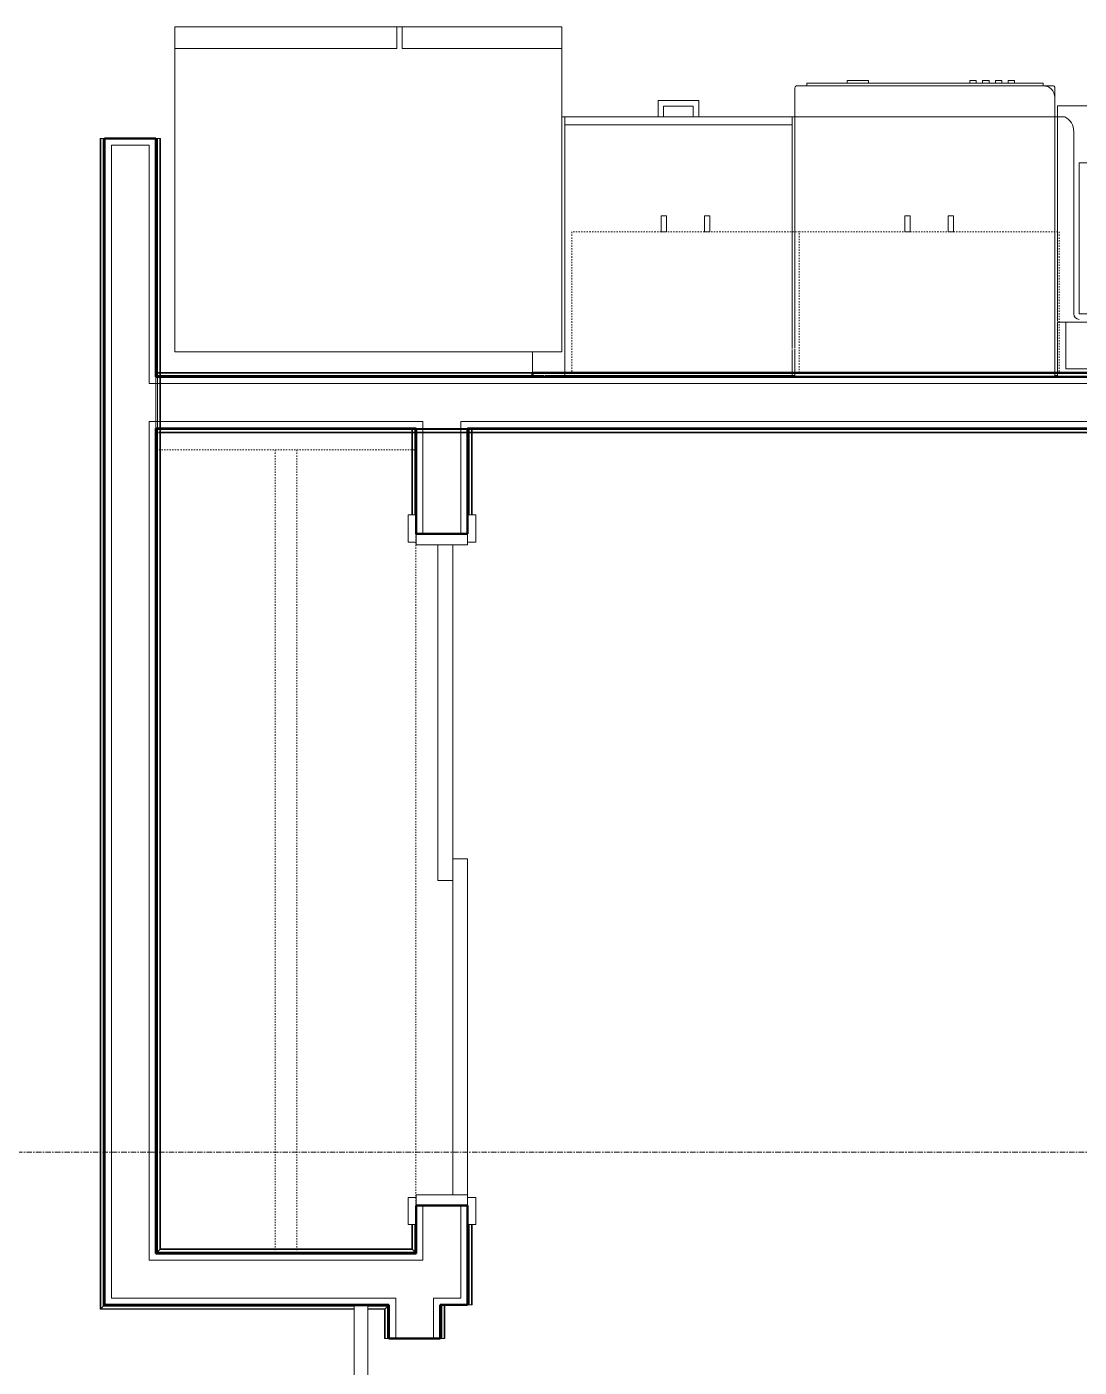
# Model space of a CAD drawing. Header units: inches. Extents: x -4235 to -464, y 9767 to 12344.
# Drawn here: x -3103.9 to -3006.8, y 11827.3 to 11951.1 of the extents above; entities that cross this region are included whole.
import ezdxf

# ---------------------------------------------------------------- set-up
doc = ezdxf.new("R2010")
doc.units = ezdxf.units.IN
doc.header["$MEASUREMENT"] = 0
doc.linetypes.add('Dash', pattern=[0.25, 0.125, -0.125])
doc.linetypes.add('Grid Line 1_2_', pattern=[0.875, 0.5, -0.125, 0.125, -0.125])
for name, color, linetype, lineweight in [('0-1', 7, 'Continuous', 5), ('0-2', 254, 'Continuous', 9), ('A-DOOR-1', 7, 'Continuous', 9), ('A-DOOR-2', 130, 'Continuous', 20), ('A-DOOR-3', 250, 'Continuous', 50), ('A-DOOR-FRAM-1', 130, 'Continuous', 20), ('A-WALL-1', 250, 'Continuous', 50), ('A-WALL-2', 50, 'Continuous', 13), ('A-WALL-3', 10, 'Continuous', 9), ('A-WALL-4', 254, 'Continuous', 9), ('A-WALL-5', 7, 'Continuous', 9), ('A-WALL-6', 113, 'Continuous', 9), ('P-SANR-FIXT-1', 7, 'Continuous', 9), ('P-SANR-FIXT-3', 254, 'Continuous', 9), ('Q-CASE-1', 10, 'Continuous', 9), ('Q-CASE-2', 254, 'Continuous', 9), ('Q-CASE-3', 7, 'Continuous', 9), ('Q-CASE-4', 7, 'Dash', 9), ('Q-CASE-HDLN-1', 7, 'Dash', 9), ('Q-SPCQ-1', 7, 'Continuous', 9), ('Q-SPCQ-2', 10, 'Continuous', 9), ('Q-SPCQ-3', 254, 'Continuous', 9), ('S-GRID-1', 1, 'Grid Line 1_2_', 9)]:
    doc.layers.add(name, color=color, linetype=linetype, lineweight=lineweight)

# ---------------------------------------------------------------- blocks, each defined once
blk = doc.blocks.new('Basic Wall _ INT - W4BØF - _5_8 GYP - 2X4 WOOD_BATT_ - 5_8 GYP_ - ___-3183720-BACKGROUND - 2ND FLOOR')
at = {"layer": 'A-WALL-3'}
for p, q in [((-3065.72, 11833.1), (-3065.75, 11833.1)), ((-3065.55, 11833.1), (-3065.61, 11833.1)), ((-3065.4, 11833.1), (-3065.54, 11833.1)), ((-3065.34, 11833.1), (-3065.4, 11833.1)), ((-3065.72, 11794), (-3065.75, 11794)), ((-3065.75, 11789.75), (-3065.75, 11794)), ((-3065.55, 11794), (-3065.61, 11794)), ((-3065.4, 11794), (-3065.54, 11794)), ((-3065.34, 11794), (-3065.4, 11794)), ((-3065.4, 11793.99), (-3065.4, 11790.37)), ((-3065.4, 11790.34), (-3065.4, 11789.75)), ((-3065.4, 11789.6), (-3065.4, 11789.55)), ((-3065.4, 11789.54), (-3065.4, 11789.45)), ((-3065.4, 11789.45), (-3065.4, 11789.33)), ((-3065.75, 11742.74), (-3065.75, 11743.36))]:
    blk.add_line(p, q, dxfattribs=at)
at = {"layer": 'A-WALL-4'}
for p, q in [((-3065.75, 11833.1), (-3065.71, 11833.1)), ((-3065.75, 11830), (-3065.75, 11833.1)), ((-3065.71, 11833.1), (-3065.62, 11833.1)), ((-3065.62, 11833.1), (-3065.34, 11833.1)), ((-3065.4, 11833.1), (-3065.4, 11830)), ((-3065.75, 11830), (-3065.72, 11830)), ((-3065.61, 11830), (-3065.55, 11830)), ((-3065.54, 11830), (-3065.4, 11830)), ((-3065.4, 11830), (-3065.34, 11830)), ((-3065.75, 11794), (-3065.71, 11794)), ((-3065.71, 11794), (-3065.62, 11794)), ((-3065.62, 11790.37), (-3065.62, 11794)), ((-3065.62, 11794), (-3065.34, 11794)), ((-3065.34, 11793.99), (-3065.34, 11790.37)), ((-3065.62, 11789.75), (-3065.62, 11790.36)), ((-3065.34, 11790.33), (-3065.34, 11789.75)), ((-3065.75, 11743.36), (-3065.75, 11789.75)), ((-3065.4, 11789.33), (-3065.4, 11742.73)), ((-3065.34, 11789.6), (-3065.34, 11789.55)), ((-3065.34, 11789.54), (-3065.34, 11789.45)), ((-3065.34, 11789.45), (-3065.34, 11789.33)), ((-3065.75, 11742.73), (-3065.72, 11742.73)), ((-3065.61, 11742.73), (-3065.55, 11742.73)), ((-3065.54, 11742.73), (-3065.4, 11742.73)), ((-3065.4, 11742.73), (-3065.34, 11742.73))]:
    blk.add_line(p, q, dxfattribs=at)
at = {"layer": 'A-WALL-5'}
for p, q in [((-3065.62, 11830), (-3065.62, 11833.1)), ((-3065.34, 11833.1), (-3065.34, 11830)), ((-3065.71, 11830), (-3065.75, 11830)), ((-3065.62, 11830), (-3065.71, 11830)), ((-3065.34, 11830), (-3065.62, 11830)), ((-3065.62, 11742.73), (-3065.62, 11789.75)), ((-3065.34, 11789.33), (-3065.34, 11742.73)), ((-3065.71, 11742.73), (-3065.75, 11742.73)), ((-3065.62, 11742.73), (-3065.71, 11742.73)), ((-3065.34, 11742.73), (-3065.62, 11742.73))]:
    blk.add_line(p, q, dxfattribs=at)
blk = doc.blocks.new('Basic Wall _ INT - W4BØF - _5_8 GYP - 2X4 WOOD_BATT_ - 5_8 GYP_ - ___-3183721-BACKGROUND - 2ND FLOOR')
at = {"layer": 'A-WALL-3'}
for p, q in [((-3070.85, 11832.75), (-3070.91, 11832.69)), ((-3070.7, 11832.9), (-3070.85, 11832.75)), ((-3070.64, 11832.96), (-3070.7, 11832.9)), ((-3070.5, 11833.1), (-3070.52, 11833.08)), ((-3070.85, 11743.36), (-3070.85, 11742.74)), ((-3070.5, 11742.74), (-3070.5, 11743.36)), ((-3070.91, 11742.73), (-3070.85, 11742.73)), ((-3070.85, 11742.73), (-3070.7, 11742.73)), ((-3070.7, 11742.73), (-3070.64, 11742.73)), ((-3070.52, 11742.73), (-3070.5, 11742.73))]:
    blk.add_line(p, q, dxfattribs=at)
at = {"layer": 'A-WALL-4'}
for p, q in [((-3070.85, 11832.75), (-3070.85, 11830)), ((-3070.5, 11830), (-3070.5, 11833.1)), ((-3070.91, 11830), (-3070.85, 11830)), ((-3070.85, 11830), (-3070.7, 11830)), ((-3070.7, 11830), (-3070.64, 11830)), ((-3070.52, 11830), (-3070.5, 11830)), ((-3070.85, 11794), (-3070.91, 11794)), ((-3070.7, 11794), (-3070.85, 11794)), ((-3070.85, 11794), (-3070.85, 11743.36)), ((-3070.64, 11794), (-3070.7, 11794)), ((-3070.5, 11794), (-3070.52, 11794)), ((-3070.5, 11743.36), (-3070.5, 11794)), ((-3070.91, 11743.36), (-3070.91, 11742.74)), ((-3070.62, 11743.36), (-3070.62, 11742.74)), ((-3070.62, 11742.73), (-3070.91, 11742.73)), ((-3070.54, 11742.73), (-3070.62, 11742.73)), ((-3070.5, 11742.73), (-3070.54, 11742.73))]:
    blk.add_line(p, q, dxfattribs=at)
at = {"layer": 'A-WALL-5'}
for p, q in [((-3070.91, 11832.69), (-3070.91, 11830)), ((-3070.62, 11832.98), (-3070.62, 11830)), ((-3070.62, 11830), (-3070.91, 11830)), ((-3070.54, 11830), (-3070.62, 11830)), ((-3070.5, 11830), (-3070.54, 11830)), ((-3070.91, 11794), (-3070.62, 11794)), ((-3070.91, 11794), (-3070.91, 11743.36)), ((-3070.62, 11794), (-3070.62, 11743.36)), ((-3070.62, 11794), (-3070.54, 11794)), ((-3070.54, 11794), (-3070.5, 11794))]:
    blk.add_line(p, q, dxfattribs=at)
at = {"layer": 'A-WALL-5', "flags": 128}
for points in [[(-3070.91, 11832.69), (-3070.79, 11832.81), (-3070.7, 11832.9), (-3070.64, 11832.96), (-3070.62, 11832.98)], [(-3070.62, 11832.98), (-3070.62, 11832.98), (-3070.61, 11832.99), (-3070.6, 11833), (-3070.58, 11833.02), (-3070.56, 11833.04), (-3070.54, 11833.06)]]:
    blk.add_lwpolyline(points, dxfattribs=at)
blk = doc.blocks.new('Basic Wall _ INT - W4BØF - _5_8 GYP - 2X4 WOOD_BATT_ - 5_8 GYP_ - ___-3183724-BACKGROUND - 2ND FLOOR')
at = {"layer": 'A-WALL-3'}
for p, q in [((-3068.33, 11914), (-3068.39, 11914)), ((-3068.39, 11914), (-3068.1, 11914)), ((-3068.18, 11914), (-3068.33, 11914)), ((-3068.33, 11913.85), (-3068.33, 11913.8)), ((-3068.33, 11913.78), (-3068.33, 11913.71)), ((-3068.12, 11914), (-3068.18, 11914)), ((-3068.1, 11914), (-3068.08, 11914)), ((-3068.1, 11914), (-3068.1, 11914)), ((-3068.08, 11914), (-3068.06, 11914)), ((-3068.06, 11914), (-3068.04, 11914)), ((-3067.98, 11914), (-3068, 11914)), ((-3068.33, 11913.69), (-3068.33, 11913.59)), ((-3067.98, 11840.51), (-3067.98, 11842.26)), ((-3068.39, 11838.27), (-3068.33, 11838.2)), ((-3068.33, 11838.2), (-3068.18, 11838.06)), ((-3068.18, 11838.05), (-3068.12, 11837.99)), ((-3068, 11837.88), (-3067.98, 11837.85))]:
    blk.add_line(p, q, dxfattribs=at)
at = {"layer": 'A-WALL-4'}
for p, q in [((-3068.39, 11913.85), (-3068.39, 11913.8)), ((-3068.39, 11913.78), (-3068.39, 11913.71)), ((-3068.04, 11914), (-3068.02, 11914)), ((-3068.02, 11914), (-3067.98, 11914)), ((-3067.98, 11906.01), (-3067.98, 11914)), ((-3068.39, 11913.69), (-3068.39, 11913.59)), ((-3068.33, 11913.59), (-3068.33, 11906.01)), ((-3068.33, 11840.51), (-3068.33, 11838.2)), ((-3067.98, 11837.85), (-3067.98, 11840.51))]:
    blk.add_line(p, q, dxfattribs=at)
at = {"layer": 'A-WALL-5'}
for p, q in [((-3068.1, 11914), (-3068.1, 11906.01)), ((-3068.39, 11913.59), (-3068.39, 11906.01)), ((-3068.39, 11840.51), (-3068.39, 11838.27)), ((-3068.1, 11840.51), (-3068.1, 11837.98))]:
    blk.add_line(p, q, dxfattribs=at)
at = {"layer": 'A-WALL-5', "flags": 128}
for points in [[(-3068.1, 11837.98), (-3068.12, 11838), (-3068.18, 11838.05), (-3068.27, 11838.15), (-3068.39, 11838.27)], [(-3068.02, 11837.89), (-3068.04, 11837.92), (-3068.06, 11837.94), (-3068.08, 11837.95), (-3068.09, 11837.97), (-3068.1, 11837.97), (-3068.1, 11837.98)]]:
    blk.add_lwpolyline(points, dxfattribs=at)
blk = doc.blocks.new('Basic Wall _ INT - W4BØF - _5_8 GYP - 2X4 WOOD_BATT_ - 5_8 GYP_ - ___-3183725-BACKGROUND - 2ND FLOOR')
at = {"layer": 'A-WALL-3'}
for p, q in [((-3063.2, 11914), (-3063.23, 11914)), ((-3063.16, 11914), (-3063.11, 11914)), ((-3063.11, 11914), (-3063.1, 11914)), ((-3063.1, 11914), (-3062.81, 11914)), ((-3063.02, 11914), (-3063.09, 11914)), ((-3062.87, 11914), (-3063.02, 11914)), ((-3062.81, 11914), (-3062.87, 11914)), ((-3062.87, 11913.84), (-3062.87, 11913.8)), ((-3062.87, 11913.78), (-3062.87, 11913.71)), ((-3062.87, 11913.68), (-3062.87, 11913.59))]:
    blk.add_line(p, q, dxfattribs=at)
at = {"layer": 'A-WALL-4'}
for p, q in [((-3063.23, 11914), (-3063.18, 11914)), ((-3063.23, 11906.01), (-3063.23, 11914)), ((-3063.18, 11914), (-3063.16, 11914)), ((-3062.81, 11913.84), (-3062.81, 11913.8)), ((-3062.81, 11913.78), (-3062.81, 11913.71)), ((-3062.87, 11913.59), (-3062.87, 11906.01)), ((-3062.81, 11913.68), (-3062.81, 11913.59)), ((-3063.23, 11833.1), (-3063.23, 11840.51)), ((-3062.87, 11840.51), (-3062.87, 11833.1)), ((-3063.23, 11833.1), (-3063.2, 11833.1)), ((-3063.09, 11833.1), (-3063.02, 11833.1)), ((-3063.02, 11833.1), (-3062.87, 11833.1)), ((-3062.87, 11833.1), (-3062.81, 11833.1))]:
    blk.add_line(p, q, dxfattribs=at)
at = {"layer": 'A-WALL-5'}
for p, q in [((-3063.1, 11906.01), (-3063.1, 11914)), ((-3062.81, 11913.59), (-3062.81, 11906.01)), ((-3063.1, 11833.1), (-3063.1, 11840.51)), ((-3062.81, 11840.51), (-3062.81, 11833.1)), ((-3063.18, 11833.1), (-3063.23, 11833.1)), ((-3063.1, 11833.1), (-3063.18, 11833.1)), ((-3062.81, 11833.1), (-3063.1, 11833.1))]:
    blk.add_line(p, q, dxfattribs=at)
blk = doc.blocks.new('SLIDING - FLUSH - 5-0 x 6-8-3203586-BACKGROUND - 2ND FLOOR')
at = {"layer": 'A-DOOR-1'}
for p, q in [((-32.75, 3.25), (-30.25, 3.25)), ((-32.75, 2.5), (-32.75, 3.25)), ((-30.25, 2.5), (-32.75, 2.5)), ((-30.25, 3.25), (-30.25, 2.5)), ((30.25, 3.25), (32.75, 3.25)), ((30.25, 2.5), (30.25, 3.25)), ((32.75, 2.5), (30.25, 2.5)), ((32.75, 3.25), (32.75, 2.5)), ((-32.75, -2.25), (-30.25, -2.25)), ((-32.75, -3), (-32.75, -2.25)), ((-30.25, -2.25), (-30.25, -3)), ((30.25, -2.25), (32.75, -2.25)), ((30.25, -3), (30.25, -2.25)), ((32.75, -2.25), (32.75, -3)), ((-30.25, -3), (-32.75, -3)), ((32.75, -3), (30.25, -3))]:
    blk.add_line(p, q, dxfattribs=at)
at = {"layer": 'A-DOOR-2'}
for p, q in [((-1, -0.88), (-1, 0.5)), ((-1, 0.5), (30, 0.5)), ((30, 0.5), (30, -0.88)), ((-30, -2.25), (-30, -0.88)), ((-30, -0.88), (1, -0.88)), ((30, -0.88), (-1, -0.88)), ((1, -0.88), (1, -2.25)), ((1, -2.25), (-30, -2.25))]:
    blk.add_line(p, q, dxfattribs=at)
at = {"layer": 'A-DOOR-FRAM-1'}
for p, q in [((-31, -2.25), (-31, 2.5)), ((-31, 2.5), (-30, 2.5)), ((-30, 2.5), (-30, -2.25)), ((30, 2.5), (31, 2.5)), ((30, -2.25), (30, 2.5)), ((31, 2.5), (31, -2.25)), ((-30, -2.25), (-31, -2.25)), ((31, -2.25), (30, -2.25))]:
    blk.add_line(p, q, dxfattribs=at)
blk = doc.blocks.new('Basic Wall _ INT - W4BØF - _5_8 GYP - 2X4 WOOD_BATT_ - 5_8 GYP_ - ___-3183727-BACKGROUND - 2ND FLOOR')
at = {"layer": 'A-WALL-3'}
for p, q in [((-3092, 11914), (-3092, 11913.98)), ((-3092, 11913.9), (-3092, 11913.94)), ((-3092, 11913.89), (-3092, 11913.9)), ((-3092, 11913.88), (-3092, 11913.89)), ((-3092, 11913.86), (-3092, 11913.88)), ((-3092, 11913.86), (-3092, 11913.8)), ((-3092, 11913.59), (-3092, 11913.86)), ((-3092, 11913.79), (-3092, 11913.65)), ((-3063.23, 11914), (-3067.98, 11914)), ((-2939.15, 11914), (-2939.77, 11914)), ((-2939.15, 11914), (-2939.15, 11913.96)), ((-2939.15, 11913.98), (-2939.15, 11914)), ((-2939.15, 11913.96), (-2939.15, 11913.94)), ((-2939.15, 11913.94), (-2939.15, 11913.92)), ((-2939.15, 11913.92), (-2939.15, 11913.88)), ((-2939.15, 11913.88), (-2939.15, 11913.86)), ((-2939.15, 11913.86), (-2939.15, 11913.8)), ((-2939.15, 11913.8), (-2939.15, 11913.86)), ((-2939.15, 11913.8), (-2939.15, 11913.71)), ((-2939.15, 11913.65), (-2939.15, 11913.79)), ((-3092, 11913.65), (-3092, 11913.59)), ((-3091.77, 11913.65), (-3091.7, 11913.65)), ((-3091.67, 11913.65), (-3091.59, 11913.65)), ((-3068.39, 11913.65), (-3068.27, 11913.65)), ((-3068.27, 11913.65), (-3068.18, 11913.65)), ((-3068.18, 11913.65), (-3068.12, 11913.65)), ((-3067.95, 11913.65), (-3063.85, 11913.65)), ((-3063.83, 11913.65), (-3063.23, 11913.65)), ((-3063.08, 11913.65), (-3063.03, 11913.65)), ((-3063.02, 11913.65), (-3062.93, 11913.65)), ((-3062.93, 11913.65), (-3062.82, 11913.65)), ((-2939.77, 11913.65), (-2939.15, 11913.65)), ((-2939.15, 11913.71), (-2939.15, 11913.59)), ((-2939.15, 11913.59), (-2939.15, 11913.65))]:
    blk.add_line(p, q, dxfattribs=at)
at = {"layer": 'A-WALL-4'}
for p, q in [((-3092, 11913.96), (-3092, 11914)), ((-3067.98, 11914), (-3092, 11914)), ((-3092, 11913.94), (-3092, 11913.96)), ((-3067.97, 11913.88), (-3063.85, 11913.88)), ((-3063.84, 11913.88), (-3063.23, 11913.88)), ((-2939.77, 11914), (-3063.23, 11914)), ((-2939.77, 11913.88), (-2939.15, 11913.88)), ((-3091.77, 11913.59), (-3091.7, 11913.59)), ((-3091.67, 11913.59), (-3091.59, 11913.59)), ((-3091.59, 11913.65), (-3068.39, 11913.65)), ((-3068.39, 11913.59), (-3068.27, 11913.59)), ((-3068.27, 11913.59), (-3068.18, 11913.59)), ((-3068.18, 11913.59), (-3068.12, 11913.59)), ((-3067.95, 11913.59), (-3063.85, 11913.59)), ((-3063.82, 11913.59), (-3063.23, 11913.59)), ((-3063.08, 11913.59), (-3063.03, 11913.59)), ((-3063.02, 11913.59), (-3062.94, 11913.59)), ((-3062.93, 11913.59), (-3062.82, 11913.59)), ((-3062.82, 11913.65), (-2939.77, 11913.65)), ((-2939.77, 11913.59), (-2939.15, 11913.59))]:
    blk.add_line(p, q, dxfattribs=at)
at = {"layer": 'A-WALL-5'}
for p, q in [((-3092, 11913.88), (-3067.97, 11913.88)), ((-3063.23, 11913.88), (-2939.77, 11913.88)), ((-3091.59, 11913.59), (-3068.39, 11913.59)), ((-3062.81, 11913.59), (-2939.77, 11913.59))]:
    blk.add_line(p, q, dxfattribs=at)
blk = doc.blocks.new('Basic Wall _ INT - W4BØF - _5_8 GYP - 2X4 WOOD_BATT_ - 5_8 GYP_ - ___-3183726-BACKGROUND - 2ND FLOOR')
at = {"layer": 'A-WALL-3'}
for p, q in [((-3092, 11919.04), (-3092, 11919.16)), ((-3092, 11919.16), (-3092, 11919.1)), ((-3092, 11919.1), (-3092, 11918.96)), ((-3092, 11918.95), (-3092, 11919.04)), ((-3092, 11918.88), (-3092, 11918.95)), ((-3092, 11918.95), (-3092, 11918.89)), ((-3092, 11918.81), (-3092, 11918.88)), ((-3092, 11918.77), (-3092, 11918.75)), ((-3091.84, 11919.1), (-3091.8, 11919.1)), ((-3091.78, 11919.1), (-3091.7, 11919.1)), ((-3091.68, 11919.1), (-3091.59, 11919.1)), ((-3057.25, 11919.1), (-3053.97, 11919.1)), ((-3056.17, 11918.88), (-3057.25, 11918.88)), ((-3033.02, 11918.75), (-3057.25, 11918.75)), ((-3033.02, 11918.88), (-3056.06, 11918.88)), ((-3053.91, 11919.1), (-3033.02, 11919.1)), ((-3009.02, 11919.1), (-3008.77, 11919.1)), ((-3008.77, 11918.88), (-3009.02, 11918.88)), ((-3008.77, 11918.75), (-3009.02, 11918.75)), ((-2975.77, 11918.75), (-3008.77, 11918.75)), ((-2975.77, 11919.1), (-2942.29, 11919.1)), ((-2940.67, 11918.88), (-2975.77, 11918.88)), ((-2939.77, 11918.75), (-2975.77, 11918.75)), ((-2942.2, 11919.1), (-2939.77, 11919.1)), ((-2939.77, 11918.88), (-2940.58, 11918.88)), ((-2939.77, 11919.1), (-2939.15, 11919.1)), ((-2939.15, 11918.75), (-2939.77, 11918.75)), ((-2939.15, 11919.1), (-2939.15, 11919.16)), ((-2939.15, 11919.16), (-2939.15, 11918.88)), ((-2939.15, 11918.96), (-2939.15, 11919.1)), ((-2939.15, 11918.89), (-2939.15, 11918.95)), ((-2939.15, 11918.88), (-2939.15, 11918.85)), ((-2939.15, 11918.85), (-2939.15, 11918.83)), ((-2939.15, 11918.83), (-2939.15, 11918.81)), ((-2939.15, 11918.81), (-2939.15, 11918.79)), ((-2939.15, 11918.79), (-2939.15, 11918.75)), ((-2939.15, 11918.75), (-2939.15, 11918.77))]:
    blk.add_line(p, q, dxfattribs=at)
at = {"layer": 'A-WALL-4'}
for p, q in [((-3092, 11918.79), (-3092, 11918.81)), ((-3092, 11918.75), (-3092, 11918.79)), ((-3057.25, 11918.75), (-3092, 11918.75)), ((-3091.84, 11919.16), (-3091.8, 11919.16)), ((-3091.78, 11919.16), (-3091.7, 11919.16)), ((-3091.68, 11919.16), (-3091.59, 11919.16)), ((-3091.59, 11919.1), (-3057.25, 11919.1)), ((-3057.25, 11919.16), (-3053.34, 11919.16)), ((-3053.32, 11919.16), (-3033.02, 11919.16)), ((-3009.02, 11919.16), (-3008.77, 11919.16)), ((-2965.52, 11919.16), (-2964.77, 11919.16)), ((-2939.77, 11919.16), (-2939.15, 11919.16)), ((-2939.15, 11918.88), (-2939.77, 11918.88))]:
    blk.add_line(p, q, dxfattribs=at)
at = {"layer": 'A-WALL-5'}
for p, q in [((-3057.25, 11918.88), (-3092, 11918.88)), ((-3091.59, 11919.16), (-3057.25, 11919.16))]:
    blk.add_line(p, q, dxfattribs=at)
blk = doc.blocks.new('Basic Wall _ INT - W4BØF - _5_8 GYP - 2X4 WOOD_BATT_ - 5_8 GYP_ - ___-3183728-BACKGROUND - 2ND FLOOR')
at = {"layer": 'A-WALL-3'}
for p, q in [((-3092, 11918.75), (-3092, 11914)), ((-3091.65, 11919.04), (-3091.65, 11919.16)), ((-3091.65, 11918.95), (-3091.65, 11919.04)), ((-3091.65, 11918.89), (-3091.65, 11918.95)), ((-3091.65, 11918.13), (-3091.65, 11918.75)), ((-3091.65, 11914.63), (-3091.65, 11918.08)), ((-3091.65, 11914), (-3091.65, 11914.62)), ((-3091.65, 11913.8), (-3091.65, 11913.86)), ((-3091.65, 11913.71), (-3091.65, 11913.8)), ((-3091.65, 11913.59), (-3091.65, 11913.71)), ((-3091.65, 11838.2), (-3091.59, 11838.27)), ((-3092, 11837.85), (-3091.97, 11837.88)), ((-3091.86, 11837.99), (-3091.8, 11838.05)), ((-3091.79, 11838.06), (-3091.65, 11838.2))]:
    blk.add_line(p, q, dxfattribs=at)
at = {"layer": 'A-WALL-4'}
for p, q in [((-3091.97, 11940.76), (-3092, 11940.76)), ((-3092, 11940.76), (-3092, 11918.75)), ((-3091.8, 11940.76), (-3091.86, 11940.76)), ((-3091.65, 11940.76), (-3091.79, 11940.76)), ((-3091.59, 11940.76), (-3091.65, 11940.76)), ((-3091.65, 11919.16), (-3091.65, 11940.76)), ((-3091.87, 11918.13), (-3091.87, 11918.75)), ((-3091.59, 11919.04), (-3091.59, 11919.16)), ((-3091.59, 11918.95), (-3091.59, 11919.04)), ((-3091.59, 11918.89), (-3091.59, 11918.95)), ((-3091.59, 11918.07), (-3091.59, 11918.75)), ((-3091.87, 11914.63), (-3091.87, 11918.11)), ((-3091.59, 11914.63), (-3091.59, 11918.07)), ((-3092, 11914), (-3092, 11837.85)), ((-3091.87, 11914), (-3091.87, 11914.62)), ((-3091.59, 11914), (-3091.59, 11914.61)), ((-3091.59, 11913.8), (-3091.59, 11913.86)), ((-3091.59, 11913.71), (-3091.59, 11913.8)), ((-3091.65, 11838.2), (-3091.65, 11913.59)), ((-3091.59, 11913.59), (-3091.59, 11913.71))]:
    blk.add_line(p, q, dxfattribs=at)
at = {"layer": 'A-WALL-5'}
for p, q in [((-3092, 11940.76), (-3091.96, 11940.76)), ((-3091.96, 11940.76), (-3091.87, 11940.76)), ((-3091.87, 11918.75), (-3091.87, 11940.76)), ((-3091.87, 11940.76), (-3091.59, 11940.76)), ((-3091.59, 11919.16), (-3091.59, 11940.76)), ((-3091.87, 11837.98), (-3091.87, 11914)), ((-3091.59, 11838.27), (-3091.59, 11913.59))]:
    blk.add_line(p, q, dxfattribs=at)
at = {"layer": 'A-WALL-5', "flags": 128}
for points in [[(-3091.59, 11838.27), (-3091.7, 11838.15), (-3091.8, 11838.05), (-3091.85, 11838), (-3091.87, 11837.98)], [(-3091.87, 11837.98), (-3091.88, 11837.97), (-3091.88, 11837.97), (-3091.9, 11837.95), (-3091.91, 11837.94), (-3091.93, 11837.92), (-3091.96, 11837.89)]]:
    blk.add_lwpolyline(points, dxfattribs=at)
blk = doc.blocks.new('Basic Wall _ INT - W4BØF - _5_8 GYP - 2X4 WOOD_BATT_ - 5_8 GYP_ - ___-3183729-BACKGROUND - 2ND FLOOR')
at = {"layer": 'A-WALL-3'}
for p, q in [((-3097.16, 11832.69), (-3097.1, 11832.75)), ((-3097.1, 11832.75), (-3096.95, 11832.9)), ((-3096.95, 11832.9), (-3096.89, 11832.96)), ((-3096.77, 11833.08), (-3096.75, 11833.1))]:
    blk.add_line(p, q, dxfattribs=at)
at = {"layer": 'A-WALL-4'}
for p, q in [((-3097.1, 11940.76), (-3097.16, 11940.76)), ((-3096.95, 11940.76), (-3097.1, 11940.76)), ((-3097.1, 11832.75), (-3097.1, 11940.76)), ((-3096.89, 11940.76), (-3096.95, 11940.76)), ((-3096.75, 11940.76), (-3096.77, 11940.76)), ((-3096.75, 11940.76), (-3096.75, 11833.1))]:
    blk.add_line(p, q, dxfattribs=at)
at = {"layer": 'A-WALL-5'}
for p, q in [((-3097.16, 11940.76), (-3096.87, 11940.76)), ((-3097.16, 11832.69), (-3097.16, 11940.76)), ((-3096.87, 11940.76), (-3096.87, 11832.98)), ((-3096.87, 11940.76), (-3096.79, 11940.76)), ((-3096.79, 11940.76), (-3096.75, 11940.76))]:
    blk.add_line(p, q, dxfattribs=at)
at = {"layer": 'A-WALL-5', "flags": 128}
for points in [[(-3096.87, 11832.98), (-3096.89, 11832.96), (-3096.95, 11832.9), (-3097.04, 11832.81), (-3097.16, 11832.69)], [(-3096.79, 11833.06), (-3096.81, 11833.04), (-3096.83, 11833.02), (-3096.85, 11833), (-3096.86, 11832.99), (-3096.87, 11832.98), (-3096.87, 11832.98)]]:
    blk.add_lwpolyline(points, dxfattribs=at)
blk = doc.blocks.new('Basic Wall _ INT - W4BØF - _5_8 GYP - 2X4 WOOD_BATT_ - 5_8 GYP_ - ___-3183730-BACKGROUND - 2ND FLOOR')
at = {"layer": 'A-WALL-3'}
for p, q in [((-3097.1, 11832.75), (-3097.16, 11832.69)), ((-3096.95, 11832.9), (-3097.1, 11832.75)), ((-3096.89, 11832.96), (-3096.95, 11832.9)), ((-3096.75, 11833.1), (-3096.77, 11833.08)), ((-3070.91, 11832.69), (-3070.85, 11832.75)), ((-3070.85, 11832.75), (-3070.7, 11832.9)), ((-3070.7, 11832.9), (-3070.64, 11832.96)), ((-3070.52, 11833.08), (-3070.5, 11833.1))]:
    blk.add_line(p, q, dxfattribs=at)
at = {"layer": 'A-WALL-4'}
for p, q in [((-3097.1, 11832.75), (-3073.7, 11832.75)), ((-3070.5, 11833.1), (-3096.75, 11833.1)), ((-3072.45, 11832.75), (-3070.85, 11832.75))]:
    blk.add_line(p, q, dxfattribs=at)
at = {"layer": 'A-WALL-5'}
for p, q in [((-3097.16, 11832.69), (-3073.7, 11832.69)), ((-3096.87, 11832.98), (-3073.7, 11832.98)), ((-3072.45, 11832.98), (-3070.62, 11832.98)), ((-3072.45, 11832.69), (-3070.91, 11832.69))]:
    blk.add_line(p, q, dxfattribs=at)
at = {"layer": 'A-WALL-5', "flags": 128}
for points in [[(-3097.16, 11832.69), (-3097.04, 11832.81), (-3096.95, 11832.9), (-3096.89, 11832.96), (-3096.87, 11832.98)], [(-3096.87, 11832.98), (-3096.87, 11832.98), (-3096.86, 11832.99), (-3096.85, 11833), (-3096.83, 11833.02), (-3096.81, 11833.04), (-3096.79, 11833.06)], [(-3070.62, 11832.98), (-3070.64, 11832.96), (-3070.7, 11832.9), (-3070.79, 11832.81), (-3070.91, 11832.69)], [(-3070.54, 11833.06), (-3070.56, 11833.04), (-3070.58, 11833.02), (-3070.6, 11833), (-3070.61, 11832.99), (-3070.62, 11832.98), (-3070.62, 11832.98)]]:
    blk.add_lwpolyline(points, dxfattribs=at)
blk = doc.blocks.new('Basic Wall _ INT - W4BØF - _5_8 GYP - 2X4 WOOD_BATT_ - 5_8 GYP_ - ___-3183731-BACKGROUND - 2ND FLOOR')
at = {"layer": 'A-WALL-3'}
for p, q in [((-3091.59, 11838.27), (-3091.65, 11838.2)), ((-3068.33, 11838.2), (-3068.39, 11838.27)), ((-3091.97, 11837.88), (-3092, 11837.85)), ((-3091.8, 11838.05), (-3091.86, 11837.99)), ((-3091.65, 11838.2), (-3091.79, 11838.06)), ((-3068.18, 11838.06), (-3068.33, 11838.2)), ((-3068.12, 11837.99), (-3068.18, 11838.05)), ((-3067.98, 11837.85), (-3068, 11837.88))]:
    blk.add_line(p, q, dxfattribs=at)
at = {"layer": 'A-WALL-4'}
for p, q in [((-3067.98, 11837.85), (-3092, 11837.85)), ((-3091.65, 11838.2), (-3068.33, 11838.2))]:
    blk.add_line(p, q, dxfattribs=at)
at = {"layer": 'A-WALL-5'}
for p, q in [((-3091.59, 11838.27), (-3068.39, 11838.27)), ((-3068.1, 11837.98), (-3091.87, 11837.98))]:
    blk.add_line(p, q, dxfattribs=at)
at = {"layer": 'A-WALL-5', "flags": 128}
for points in [[(-3091.87, 11837.98), (-3091.85, 11838), (-3091.8, 11838.05), (-3091.7, 11838.15), (-3091.59, 11838.27)], [(-3068.39, 11838.27), (-3068.27, 11838.15), (-3068.18, 11838.05), (-3068.12, 11838), (-3068.1, 11837.98)], [(-3091.96, 11837.89), (-3091.93, 11837.92), (-3091.91, 11837.94), (-3091.9, 11837.95), (-3091.88, 11837.97), (-3091.88, 11837.97), (-3091.87, 11837.98)], [(-3068.1, 11837.98), (-3068.1, 11837.97), (-3068.09, 11837.97), (-3068.08, 11837.95), (-3068.06, 11837.94), (-3068.04, 11837.92), (-3068.02, 11837.89)]]:
    blk.add_lwpolyline(points, dxfattribs=at)
blk = doc.blocks.new('Refrigerator_-_Side-by-Side_6047 - 36_ X 30_-345559-BACKGROUND - 2ND FLOOR')
at = {"layer": 'Q-SPCQ-1'}
for p, q in [((17.87, 14.42), (-17.88, 14.42)), ((-17.88, 14.42), (-17.88, -15.58)), ((17.87, -15.58), (17.87, 14.42)), ((-17.88, -13.58), (-3.13, -13.58)), ((-17.88, -13.58), (-17.88, -15.58)), ((-3.13, -15.58), (-3.13, -13.58)), ((-2.63, -13.58), (17.87, -13.58)), ((-2.63, -13.58), (-2.63, -15.58)), ((17.87, -15.58), (17.87, -13.58)), ((-17.88, -15.58), (17.87, -15.58)), ((-3.13, -15.58), (-17.88, -15.58)), ((17.87, -15.58), (-2.63, -15.58))]:
    blk.add_line(p, q, dxfattribs=at)
blk = doc.blocks.new('Dishwasher_15404 - 34_ counter-V161-BACKGROUND - 2ND FLOOR')
at = {"layer": 'Q-SPCQ-1'}
for p, q in [((26.68, 0), (24, 0)), ((26.87, -22.93), (26.87, -0.2)), ((27.12, -1.09), (26.87, -1.09)), ((27.12, -1.09), (27.12, -22.91)), ((27.37, -4.82), (27.12, -4.82)), ((27.37, -4.82), (27.37, -5.81)), ((27.37, -5.81), (27.37, -6.79)), ((27.12, -6.79), (27.37, -6.79)), ((27.37, -16.15), (27.12, -16.15)), ((27.12, -16.74), (27.37, -16.74)), ((27.37, -16.15), (27.37, -16.74)), ((27.37, -17.33), (27.12, -17.33)), ((27.12, -17.92), (27.37, -17.92)), ((27.37, -18.51), (27.12, -18.51)), ((27.37, -17.33), (27.37, -17.92)), ((27.37, -18.51), (27.37, -19.1)), ((27.12, -19.1), (27.37, -19.1)), ((27.37, -19.69), (27.12, -19.69)), ((27.37, -19.69), (27.37, -20.28)), ((27.12, -20.28), (27.37, -20.28)), ((27.12, -22.91), (26.87, -22.91)), ((26.87, -23.8), (26.87, -22.93)), ((24, -24), (25.8, -24)), ((25.8, -24), (26.68, -24))]:
    blk.add_line(p, q, dxfattribs=at)
for centre, radius, start, end in [((26.68, -0.2), 0.197, 360, 90), ((26.68, -0.2), 0.197, 15, 90), ((25.8, -22.93), 1.07, 270, 0), ((26.68, -23.8), 0.197, 270, 0)]:
    blk.add_arc(centre, radius, start, end, dxfattribs=at)
at = {"layer": 'Q-SPCQ-2'}
for p, q in [((0.37, 0), (0, 0)), ((0, 0), (0, -24)), ((0, -24), (0.37, -24))]:
    blk.add_line(p, q, dxfattribs=at)
at = {"layer": 'Q-SPCQ-3'}
for p, q in [((2.55, 0), (0.37, 0)), ((24, 0), (2.64, 0)), ((0.37, -24), (5.07, -24)), ((5.1, -24), (24, -24))]:
    blk.add_line(p, q, dxfattribs=at)
blk = doc.blocks.new('BARN - FLUSH - 3-0 x 7-0 BARN DOOR-2961665-BACKGROUND - 2ND FLOOR')
at = {"layer": 'A-DOOR-1'}
for p, q in [((21, 5.57), (-60, 5.57)), ((-60, 4.95), (-60, 5.57)), ((-56, 6), (-54.5, 6)), ((-56, 6), (-56, 5.67)), ((-56, 5.67), (-54.5, 5.67)), ((-54.5, 5.67), (-54.5, 6)), ((-23.5, 6), (-22, 6)), ((-23.5, 5.67), (-23.5, 6)), ((-23.5, 5.67), (-22, 5.67)), ((-22, 6), (-22, 5.67)), ((21, 5.57), (21, 4.95)), ((-60, 4.32), (-60, 4.95)), ((-60, 4.32), (21, 4.32)), ((-52, 4.07), (-26, 4.07)), ((21, 4.95), (21, 4.32))]:
    blk.add_line(p, q, dxfattribs=at)
at = {"layer": 'A-DOOR-3'}
for p, q in [((-57, 5.82), (-56, 5.82)), ((-57, 5.57), (-57, 5.82)), ((-54.5, 5.82), (-23.5, 5.82)), ((-22, 5.82), (-21, 5.82)), ((-21, 5.82), (-21, 5.57)), ((-57, 4.07), (-57, 4.32)), ((-52, 4.07), (-57, 4.07)), ((-52, 4.33), (-52, 4.07)), ((-26, 4.07), (-26, 4.32)), ((-21, 4.07), (-26, 4.07)), ((-21, 4.32), (-21, 4.07))]:
    blk.add_line(p, q, dxfattribs=at)
blk = doc.blocks.new('OD_CW_Closet - OD_CW_Closet-2472542-BACKGROUND - 2ND FLOOR')
at = {"layer": 'Q-CASE-HDLN-1'}
for p, q in [((0.74, -24), (0.74, 0)), ((0.74, 0), (74.9, 0)), ((74.9, 0), (74.9, -24)), ((0.74, -11), (74.9, -11)), ((0.74, -13), (74.9, -13)), ((74.9, -24), (0.74, -24))]:
    blk.add_line(p, q, dxfattribs=at)
blk = doc.blocks.new('Vanity Cabinet-Double Door - 33_-V19-BACKGROUND - 2ND FLOOR')
at = {"layer": 'Q-CASE-1'}
for p, q in [((-15.76, 0.38), (-15.76, 0)), ((-15.76, 0.38), (-15.76, 0)), ((17.24, 0), (17.24, 0.38)), ((17.24, 0), (17.24, 0.38)), ((-15.76, 0), (17.24, 0)), ((-15.76, 0), (17.24, 0)), ((-15.76, 0), (17.24, 0))]:
    blk.add_line(p, q, dxfattribs=at)
at = {"layer": 'Q-CASE-2'}
for p, q in [((-15.76, 5.06), (-15.76, 0.38)), ((-15.76, 5.06), (-15.76, 0.38)), ((-15.01, 5.06), (-15.01, 0.75)), ((16.49, 0.75), (16.49, 5.06)), ((-15.01, 0.75), (16.49, 0.75))]:
    blk.add_line(p, q, dxfattribs=at)
blk = doc.blocks.new('Base Cabinet 3 Drawer 230 - Base Cabinet 3 Drawer 230 21_-2578998-BACKGROUND - 2ND FLOOR')
at = {"layer": 'Q-CASE-1'}
for p, q in [((-0.64, 24), (-1.14, 24)), ((-0.64, 24), (-1.14, 24)), ((2.11, 24), (2.61, 24)), ((2.11, 24), (2.61, 24)), ((-9.76, 0.31), (-9.76, 0.01)), ((11.24, 0), (11.24, 0.38)), ((-9.76, 0), (11.24, 0))]:
    blk.add_line(p, q, dxfattribs=at)
at = {"layer": 'Q-CASE-2'}
for p, q in [((-9.76, 24), (11.24, 24)), ((-9.76, 23.25), (-9.76, 24)), ((-0.64, 24), (-1.14, 24)), ((2.11, 24), (2.61, 24)), ((11.24, 24), (11.24, 23.25)), ((11.24, 23.25), (-9.76, 23.25)), ((-9.76, 23.25), (-9.76, 0.38)), ((11.24, 2.61), (11.24, 23.25)), ((11.24, 0.38), (11.24, 2.52))]:
    blk.add_line(p, q, dxfattribs=at)
at = {"layer": 'Q-CASE-3'}
for p, q in [((2.61, 25.5), (-1.14, 25.5)), ((-1.14, 25.5), (-1.14, 24)), ((-0.64, 24), (-0.64, 25)), ((-0.64, 25), (2.11, 25)), ((2.11, 25), (2.11, 24)), ((2.61, 24), (2.61, 25.5))]:
    blk.add_line(p, q, dxfattribs=at)
blk = doc.blocks.new('300 Series Wall Hung Cabinet_302 - 24_ X 24_-2590484-BACKGROUND - 2ND FLOOR')
at = {"layer": 'Q-CASE-3'}
for p, q in [((-1.76, 14.69), (-2.25, 14.69)), ((-2.25, 14.69), (-2.25, 13.19)), ((-1.76, 13.19), (-1.76, 14.69)), ((2.24, 14.69), (1.75, 14.69)), ((1.75, 14.69), (1.75, 13.19)), ((2.24, 13.19), (2.24, 14.69)), ((-1.76, 13.19), (-2.25, 13.19)), ((2.24, 13.19), (1.75, 13.19))]:
    blk.add_line(p, q, dxfattribs=at)
at = {"layer": 'Q-CASE-4'}
for p, q in [((-12, 0.19), (-12, 13.19)), ((-12, 13.19), (12, 13.19)), ((12, 13.19), (12, 0.19)), ((12, 0.19), (-12, 0.19))]:
    blk.add_line(p, q, dxfattribs=at)
blk = doc.blocks.new('Stainless Steel Farmhous Kitchen Sink - Stainless Steel Farmhous Kitchen Sink-V80-BACKGROUND - 2ND FLOOR')
at = {"layer": 'P-SANR-FIXT-1'}
for p, q in [((-33, 22.2), (-33, 21.19)), ((0, 22.2), (-33, 22.2)), ((0, 21.19), (0, 22.2)), ((-31, 3), (-31, 16.96)), ((-31, 16.96), (-2, 16.96)), ((-2, 16.96), (-2, 3)), ((-17.09, 3), (-31, 3)), ((-2, 3), (-15.75, 3))]:
    blk.add_line(p, q, dxfattribs=at)
at = {"layer": 'P-SANR-FIXT-3'}
for p, q in [((-33, 21.19), (-33, 2.32)), ((0, 9.81), (0, 21.19)), ((-33, 2.25), (-17.32, 2.25)), ((-15.68, 2.25), (-0.25, 2.25))]:
    blk.add_line(p, q, dxfattribs=at)
blk = doc.blocks.new('300 Series Wall Hung Cabinet_302 - 21_ X 24_-2838280-BACKGROUND - 2ND FLOOR')
at = {"layer": 'Q-CASE-3'}
for p, q in [((-2.25, -13.19), (-1.76, -13.19)), ((-2.25, -13.19), (-2.25, -14.69)), ((-1.76, -14.69), (-1.76, -13.19)), ((1.75, -13.19), (2.24, -13.19)), ((1.75, -13.19), (1.75, -14.69)), ((2.24, -14.69), (2.24, -13.19)), ((-2.25, -14.69), (-1.76, -14.69)), ((1.75, -14.69), (2.24, -14.69))]:
    blk.add_line(p, q, dxfattribs=at)
at = {"layer": 'Q-CASE-4'}
for p, q in [((10.5, -0.19), (-10.5, -0.19)), ((-10.5, -0.19), (-10.5, -13.19)), ((10.5, -13.19), (10.5, -0.19)), ((-10.5, -13.19), (10.5, -13.19))]:
    blk.add_line(p, q, dxfattribs=at)
blk = doc.blocks.new('CTR - 1st Phase - Unit Layouts_rvt-1-BACKGROUND - 2ND FLOOR')
at = {"layer": 'A-WALL-1'}
for p, q in [((-3096.75, 11940.76), (-3096.75, 11837.85)), ((-3096.12, 11940.76), (-3096.75, 11940.76)), ((-3092.62, 11940.76), (-3096.12, 11940.76)), ((-3092, 11940.76), (-3092.62, 11940.76)), ((-3092, 11918.75), (-3092, 11940.76)), ((-2939.15, 11918.75), (-3092, 11918.75)), ((-2976.02, 11919.13), (-3057.25, 11919.13)), ((-3057.25, 11919.13), (-3057.25, 11918.75)), ((-3057.25, 11918.75), (-2939.77, 11918.75)), ((-3092, 11914), (-3067.98, 11914)), ((-3092, 11837.85), (-3092, 11914)), ((-3067.98, 11914), (-3067.98, 11904.26)), ((-3063.23, 11904.26), (-3063.23, 11914)), ((-3063.23, 11914), (-2939.15, 11914)), ((-3067.98, 11904.26), (-3063.23, 11904.26)), ((-3063.23, 11842.26), (-3067.98, 11842.26)), ((-3067.98, 11842.26), (-3067.98, 11837.85)), ((-3063.23, 11833.1), (-3063.23, 11842.26)), ((-3096.75, 11837.85), (-3096.75, 11833.73)), ((-3067.98, 11837.85), (-3092, 11837.85)), ((-3096.75, 11833.73), (-3096.75, 11833.1)), ((-3096.75, 11833.1), (-3070.5, 11833.1)), ((-3070.5, 11833.1), (-3070.5, 11830)), ((-3065.75, 11830), (-3065.75, 11833.1)), ((-3065.75, 11833.1), (-3063.85, 11833.1)), ((-3063.85, 11833.1), (-3063.23, 11833.1)), ((-3070.5, 11830), (-3065.75, 11830))]:
    blk.add_line(p, q, dxfattribs=at)
at = {"layer": 'A-WALL-2'}
for p, q in [((-3096.12, 11837.85), (-3096.12, 11940.14)), ((-3092.62, 11940.14), (-3096.12, 11940.14)), ((-3092.62, 11918.13), (-3092.62, 11940.14)), ((-3092, 11918.13), (-3092.62, 11918.13)), ((-3092, 11918.13), (-2939.77, 11918.13)), ((-3092, 11914.63), (-3092.62, 11914.63)), ((-3092.62, 11837.85), (-3092.62, 11914.63)), ((-3092, 11914.63), (-3067.35, 11914.63)), ((-3067.35, 11914), (-3067.35, 11914.63)), ((-3067.35, 11914), (-3067.35, 11904.26)), ((-3063.85, 11914), (-3063.85, 11914.63)), ((-3063.85, 11914.63), (-2939.77, 11914.63)), ((-3063.85, 11914), (-3063.85, 11904.26)), ((-3067.35, 11842.26), (-3067.35, 11837.23)), ((-3063.85, 11842.26), (-3063.85, 11833.73)), ((-3096.12, 11837.23), (-3096.12, 11837.85)), ((-3096.12, 11833.73), (-3096.12, 11837.23)), ((-3092.62, 11837.23), (-3092.62, 11837.85)), ((-3092.62, 11837.23), (-3067.98, 11837.23)), ((-3067.35, 11837.23), (-3067.98, 11837.23)), ((-3096.12, 11833.73), (-3069.87, 11833.73)), ((-3069.87, 11833.1), (-3069.87, 11833.73)), ((-3066.37, 11833.1), (-3066.37, 11833.73)), ((-3063.85, 11833.73), (-3066.37, 11833.73)), ((-3069.87, 11833.1), (-3069.87, 11830)), ((-3066.37, 11833.1), (-3066.37, 11830))]:
    blk.add_line(p, q, dxfattribs=at)
at = {"layer": 'A-WALL-3'}
for p, q in [((-3096.75, 11940.76), (-3096.75, 11837.85)), ((-3092, 11919.16), (-3092, 11940.76)), ((-3092, 11918.89), (-3092, 11919.16)), ((-3091.8, 11918.75), (-3091.84, 11918.75)), ((-3091.7, 11918.75), (-3091.78, 11918.75)), ((-3091.59, 11918.75), (-3091.68, 11918.75)), ((-3057.25, 11918.75), (-3091.59, 11918.75)), ((-3033.02, 11918.75), (-3057.25, 11918.75)), ((-3057.25, 11918.75), (-2939.77, 11918.75)), ((-3008.77, 11918.75), (-3009.02, 11918.75)), ((-3092, 11913.59), (-3092, 11913.86)), ((-3091.77, 11914), (-3091.7, 11914)), ((-3091.67, 11914), (-3091.59, 11914)), ((-3091.59, 11914), (-3068.39, 11914)), ((-3068.39, 11914), (-3068.12, 11914)), ((-3067.98, 11913.85), (-3067.98, 11913.8)), ((-3067.98, 11913.78), (-3067.98, 11913.71)), ((-3063.23, 11913.8), (-3063.23, 11913.84)), ((-3063.23, 11913.71), (-3063.23, 11913.78)), ((-3063.08, 11914), (-3062.81, 11914)), ((-3062.81, 11914), (-2939.77, 11914)), ((-3092, 11837.85), (-3092, 11913.59)), ((-3067.98, 11913.69), (-3067.98, 11913.59)), ((-3067.98, 11913.59), (-3067.98, 11906.01)), ((-3063.23, 11913.59), (-3063.23, 11913.68)), ((-3063.23, 11906.01), (-3063.23, 11913.59)), ((-3063.23, 11904.26), (-3067.98, 11904.26)), ((-3067.98, 11842.26), (-3063.23, 11842.26)), ((-3067.98, 11842.26), (-3067.98, 11840.51)), ((-3067.98, 11840.51), (-3067.98, 11837.85)), ((-3063.23, 11833.1), (-3063.23, 11840.51)), ((-3096.75, 11833.1), (-3096.75, 11837.85)), ((-3067.98, 11837.85), (-3092, 11837.85)), ((-3096.75, 11833.1), (-3070.5, 11833.1)), ((-3070.5, 11833.1), (-3070.5, 11830)), ((-3065.75, 11830), (-3065.75, 11833.1)), ((-3065.34, 11833.1), (-3065.6, 11833.1))]:
    blk.add_line(p, q, dxfattribs=at)
at = {"layer": 'A-WALL-4'}
for p, q in [((-3096.75, 11940.76), (-3092, 11940.76)), ((-3057.25, 11918.75), (-3057.25, 11919.13)), ((-2976.02, 11919.13), (-3057.25, 11919.13)), ((-3063.23, 11833.1), (-3065.34, 11833.1)), ((-3065.75, 11830), (-3070.5, 11830))]:
    blk.add_line(p, q, dxfattribs=at)
at = {"layer": 'A-WALL-6'}
for p, q in [((-3008.1, 11942.75), (-3054.52, 11942.75)), ((-3054.52, 11942.75), (-3008.1, 11942.75)), ((-3007.27, 11924.56), (-3007.27, 11941.41)), ((-3007.27, 11941.41), (-3007.27, 11924.56)), ((-3057.25, 11921.06), (-3057.25, 11919.13)), ((-3057.25, 11919.13), (-3057.25, 11921.06)), ((-3057.25, 11919.13), (-3057.25, 11918.75)), ((-3057.25, 11918.75), (-3057.25, 11919.13)), ((-3057.25, 11918.75), (-2939.77, 11918.75)), ((-2939.77, 11918.75), (-3057.25, 11918.75))]:
    blk.add_line(p, q, dxfattribs=at)
for centre, radius, start, end in [((-3008.77, 11941.41), 1.5, 0, 63.3485), ((-3008.77, 11941.41), 1.5, 0, 63.3485), ((-3006.77, 11924.56), 0.5, 180, 270), ((-3006.77, 11924.56), 0.5, 180, 270)]:
    blk.add_arc(centre, radius, start, end, dxfattribs=at)
at = {"layer": '0-2'}
for name, p, rotation in [('Refrigerator_-_Side-by-Side_6047 - 36_ X 30_-345559-BACKGROUND - 2ND FLOOR', (-3072.4, 11935.48), 180), ('Dishwasher_15404 - 34_ counter-V161-BACKGROUND - 2ND FLOOR', (-3033.02, 11918.75), 89.99999999998786), ('300 Series Wall Hung Cabinet_302 - 21_ X 24_-2838280-BACKGROUND - 2ND FLOOR', (-3043.12, 11918.94), 180), ('OD_CW_Closet - OD_CW_Closet-2472542-BACKGROUND - 2ND FLOOR', (-3068, 11912.75), 270.0000000000385), ('SLIDING - FLUSH - 5-0 x 6-8-3203586-BACKGROUND - 2ND FLOOR', (-3065.48, 11873.26), 89.99999999999748), ('BARN - FLUSH - 3-0 x 7-0 BARN DOOR-2961665-BACKGROUND - 2ND FLOOR', (-3068.12, 11812), 90.00000000002028)]:
    blk.add_blockref(name, p, dxfattribs=dict(at, rotation=rotation))
for name, p in [('Base Cabinet 3 Drawer 230 - Base Cabinet 3 Drawer 230 21_-2578998-BACKGROUND - 2ND FLOOR', (-3044.51, 11918.75)), ('Stainless Steel Farmhous Kitchen Sink - Stainless Steel Farmhous Kitchen Sink-V80-BACKGROUND - 2ND FLOOR', (-2975.77, 11921.56)), ('Basic Wall _ INT - W4BØF - _5_8 GYP - 2X4 WOOD_BATT_ - 5_8 GYP_ - ___-3183729-BACKGROUND - 2ND FLOOR', (0, 0)), ('Basic Wall _ INT - W4BØF - _5_8 GYP - 2X4 WOOD_BATT_ - 5_8 GYP_ - ___-3183728-BACKGROUND - 2ND FLOOR', (0, 0)), ('300 Series Wall Hung Cabinet_302 - 24_ X 24_-2590484-BACKGROUND - 2ND FLOOR', (-3020.62, 11918.94)), ('Vanity Cabinet-Double Door - 33_-V19-BACKGROUND - 2ND FLOOR', (-2993.01, 11918.75)), ('Basic Wall _ INT - W4BØF - _5_8 GYP - 2X4 WOOD_BATT_ - 5_8 GYP_ - ___-3183726-BACKGROUND - 2ND FLOOR', (0, 0)), ('Basic Wall _ INT - W4BØF - _5_8 GYP - 2X4 WOOD_BATT_ - 5_8 GYP_ - ___-3183727-BACKGROUND - 2ND FLOOR', (0, 0)), ('Basic Wall _ INT - W4BØF - _5_8 GYP - 2X4 WOOD_BATT_ - 5_8 GYP_ - ___-3183724-BACKGROUND - 2ND FLOOR', (0, 0)), ('Basic Wall _ INT - W4BØF - _5_8 GYP - 2X4 WOOD_BATT_ - 5_8 GYP_ - ___-3183725-BACKGROUND - 2ND FLOOR', (0, 0)), ('Basic Wall _ INT - W4BØF - _5_8 GYP - 2X4 WOOD_BATT_ - 5_8 GYP_ - ___-3183731-BACKGROUND - 2ND FLOOR', (0, 0)), ('Basic Wall _ INT - W4BØF - _5_8 GYP - 2X4 WOOD_BATT_ - 5_8 GYP_ - ___-3183730-BACKGROUND - 2ND FLOOR', (0, 0)), ('Basic Wall _ INT - W4BØF - _5_8 GYP - 2X4 WOOD_BATT_ - 5_8 GYP_ - ___-3183721-BACKGROUND - 2ND FLOOR', (0, 0)), ('Basic Wall _ INT - W4BØF - _5_8 GYP - 2X4 WOOD_BATT_ - 5_8 GYP_ - ___-3183720-BACKGROUND - 2ND FLOOR', (0, 0))]:
    blk.add_blockref(name, p, dxfattribs=at)

msp = doc.modelspace()

# ---------------------------------------------------------------- linework, layer by layer
at = {"layer": 'S-GRID-1'}
msp.add_line((-464.45, 11847.19), (-4185.7, 11847.19), dxfattribs=at)

# ---------------------------------------------------------------- block references
at = {"layer": '0-1'}
msp.add_blockref('CTR - 1st Phase - Unit Layouts_rvt-1-BACKGROUND - 2ND FLOOR', (0, 0), dxfattribs=at)

doc.saveas('drawing.dxf')
